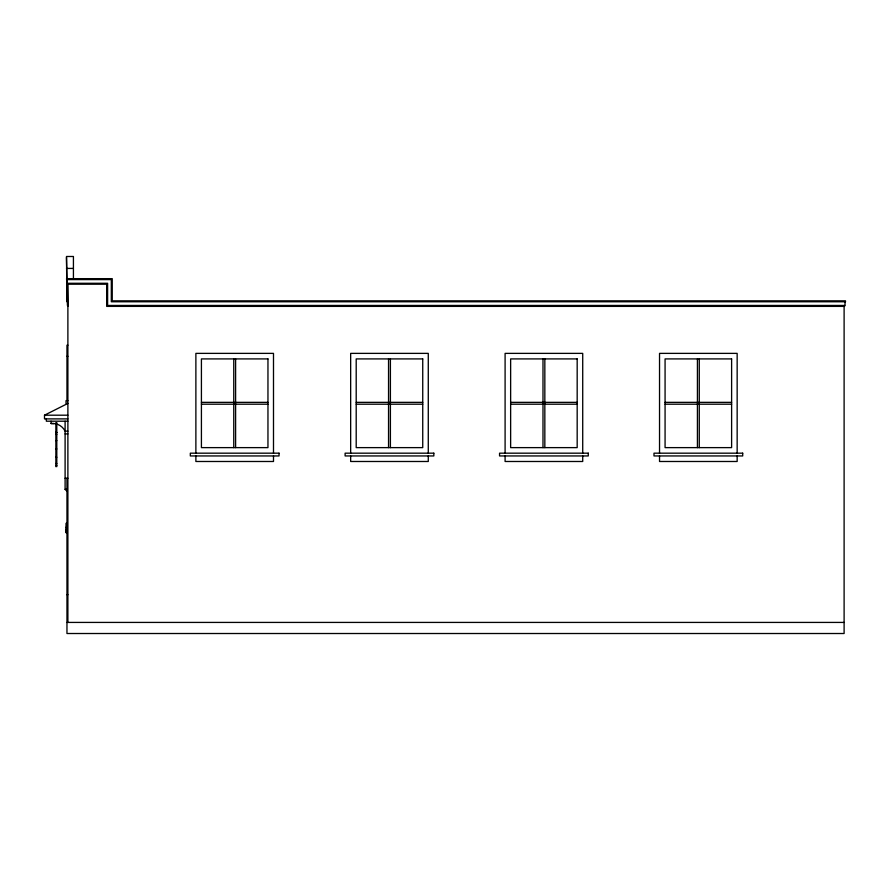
<?xml version="1.0" encoding="UTF-8"?>
<svg xmlns="http://www.w3.org/2000/svg" width="890" height="890" viewBox="0 0 890 890"><rect width="100%" height="100%" fill="white"/><g stroke="black" fill="none" stroke-linecap="round" stroke-linejoin="round"><path stroke-width="1.33" d="M67.885 418.89L44.5 418.89L44.5 415.196L67.885 403.415L66.027 403.415L66.027 400.645L67.885 400.645M51.042 421.204L51.042 423.518L55.28 423.685A14.006 14.006 0 0 1 65.104 431.138L67.885 431.138M66.494 257.421L67.418 305.459M66.494 268.424L73.425 268.424M66.494 278.659L112.24 278.659L112.24 300.842L845.5 300.842L845.5 301.766L111.317 301.766L111.317 279.594L66.494 279.594M66.961 283.287L107.612 283.287L107.612 305.459L845.033 305.459L845.033 301.766M67.418 284.21L106.689 284.21L106.689 306.382L844.577 306.382L844.577 305.459M66.961 301.766L66.494 256.487L73.425 256.487L73.425 279.238M67.885 306.382L67.418 283.287M67.885 345.198L66.961 345.198L66.961 400.645M66.961 356.289L67.885 356.289M201.418 402.347L267.957 402.347M356.2 402.347L422.739 402.347M510.638 402.347L577.176 402.347M665.075 402.347L731.613 402.347M201.418 404.194L267.957 404.194M356.2 404.194L422.739 404.194M510.638 404.194L577.176 404.194M665.075 404.194L731.613 404.194M44.5 415.196L67.885 415.196M67.885 421.204L46.347 421.204L46.347 418.89M51.042 423.518L54.068 423.518M55.87 432.306L56.793 432.306M55.87 432.54L56.793 432.596M65.104 433.908L67.885 433.908M55.87 434.387L56.793 434.387M55.87 440.628L56.793 440.628M55.87 448.949L56.793 448.949M55.87 457.26L56.793 457.26M55.87 463.501L56.793 463.501M55.87 465.581L56.793 465.581M65.104 478.264L67.885 478.264M65.104 421.204L65.104 489.355L66.961 489.355M66.961 523.32L66.027 523.32L66.027 532.787L66.961 532.787M66.027 527.247L66.961 527.247M66.027 527.892L66.961 527.892M66.027 529.517L66.961 529.517M66.027 530.829L66.961 530.829M66.027 532.131L66.961 532.131M66.961 594.698L67.885 594.698M66.961 622.422L844.109 622.422M65.104 489.355L66.961 491.202M844.109 306.382L844.109 633.513L66.961 633.513L66.961 478.264M737.154 453.177L737.154 353.375L659.535 353.375L659.535 453.177M737.154 455.947L737.154 461.487L659.535 461.487L659.535 455.947M699.273 358.915L699.273 447.626M697.426 358.915L697.426 447.626M582.716 453.177L582.716 353.375L505.097 353.375L505.097 453.177M582.716 455.947L582.716 461.487L505.097 461.487L505.097 455.947M544.836 358.915L544.836 447.626M542.989 358.915L542.989 447.626M428.279 453.177L428.279 353.375L350.66 353.375L350.66 453.177M428.279 455.947L428.279 461.487L350.66 461.487L350.66 455.947M390.399 358.915L390.399 447.626M388.552 358.915L388.552 447.626M273.497 453.177L273.497 353.375L195.878 353.375L195.878 453.177M273.497 455.947L273.497 461.487L195.878 461.487L195.878 455.947M235.605 358.915L235.605 447.626M233.759 358.915L233.759 447.626M67.885 284.21L67.885 622.422M56.793 422.594L56.793 466.683M55.87 422.594L55.87 466.683M267.957 358.915L201.418 358.915L201.418 447.626L267.957 447.626L267.957 358.915M422.739 358.915L356.2 358.915L356.2 447.626L422.739 447.626L422.739 358.915M577.176 358.915L510.638 358.915L510.638 447.626L577.176 447.626L577.176 358.915M731.613 358.915L665.075 358.915L665.075 447.626L731.613 447.626L731.613 358.915M279.037 453.177L190.327 453.177L190.327 455.947L279.037 455.947L279.037 453.177M433.83 453.177L345.12 453.177L345.12 455.947L433.83 455.947L433.83 453.177M588.268 453.177L499.557 453.177L499.557 455.947L588.268 455.947L588.268 453.177M742.705 453.177L653.994 453.177L653.994 455.947L742.705 455.947L742.705 453.177"/></g></svg>
